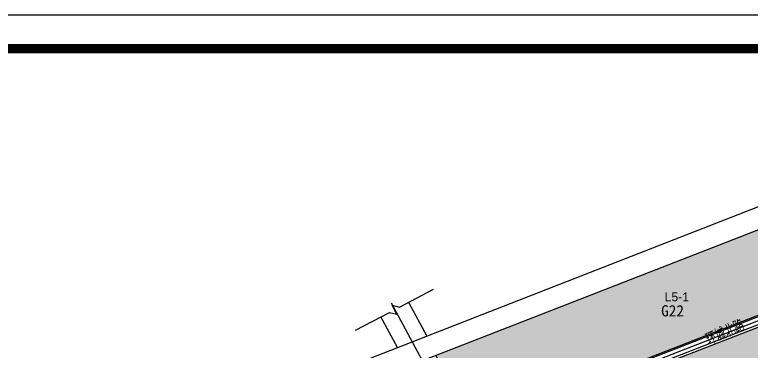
# Model space of a CAD drawing. Extents: x 2442 to 11417, y 1140 to 9206.
# Drawn here: x 8365 to 9545, y 8667 to 9206 of the extents above; entities that cross this region are included whole.
import ezdxf

# ---------------------------------------------------------------- set-up
doc = ezdxf.new("R2010")
doc.units = 0
doc.header["$LTSCALE"] = 1000
doc.header["$MEASUREMENT"] = 0
doc.linetypes.add('CENTER', pattern=[50.800000000000004, 31.75, -6.35, 6.35, -6.35])
doc.linetypes.add('CENTER2', pattern=[28.575000000000003, 19.05, -3.175, 3.175, -3.175])
for name, color, linetype in [('01-R2-R2二类居住', 2, 'Continuous'), ('08-G22-防护绿地', 104, 'Continuous'), ('14-z地块编号', 217, 'Continuous'), ('a-dlcenter', 1, 'CENTER'), ('DL-ZX', 1, 'Continuous'), ('road-name', 2, 'Continuous'), ('zxx', 2, 'CENTER'), ('用地性质代码', 7, 'Continuous'), ('道路', 7, 'Continuous'), ('道路红线', 12, 'Continuous')]:
    doc.layers.add(name, color=color, linetype=linetype)
doc.styles.get("Standard").update_dxf_attribs({"font": 'gbenor.shx', "bigfont": 'gbcbig.shx'})
doc.styles.add('xtx', font='')
doc.styles.get('xtx').set_extended_font_data('SimSun')

msp = doc.modelspace()

# ---------------------------------------------------------------- hatches: boundary and pattern name
at = {"layer": '01-R2-R2二类居住', "linetype": 'Continuous'}
msp.add_hatch(color=256, dxfattribs=at).paths.add_polyline_path([(9925.779911699366, 8503.346025828298, 0.1654696469047766), (10039.63979103101, 8544.640669810098), (10078.59631506947, 8575.879573104632, 0.4142135623731013), (10080.9146264166, 8596.965716244093), (10037.53821282745, 8651.058341799988), (9998.57817198347, 8708.90057997425), (9923.077918801324, 8830.723468827266, 0.3611939289308974), (9898.836915562439, 8838.830836288415), (9734.880960580327, 8775.14962253689), (9317.235548825318, 8612.934308422704), (9364.1543065525, 8492.135578678837)])
at = {"layer": '08-G22-防护绿地'}
msp.add_hatch(color=256, dxfattribs=at).paths.add_polyline_path([(9041.387769621375, 8661.234687500513), (9054.095532547874, 8637.617589019832, 0.06025490209022917), (9105.980598005663, 8564.011109464254, 0.3112264248715373), (9128.066738491298, 8558.770359585922), (9743.523914370602, 8797.816632570366), (9921.747496351158, 8867.039455376067), (9976.036846804882, 8888.12567777678), (9907.290024388574, 8998.197837263593)])

# ---------------------------------------------------------------- linework, layer by layer
at = {"layer": 'a-dlcenter', "color": 2, "linetype": 'CENTER2', "flags": 128}
msp.add_lwpolyline([(7161.682964888931, 7913.705562922251), (7520.357442365191, 8004.951000000025), (7527.312942365108, 8006.892000000003), (7901.063521123436, 8111.270077456302), (8030.873942365108, 8147.522000000002), (8182.716942365108, 8198.163000000004), (8313.099942365108, 8246.636000000002), (8439.985942365107, 8293.809000000005), (8559.40794236511, 8338.207000000002), (9093.811981286242, 8536.884849120732), (9738.85392800282, 8787.420545430132), (9917.500429958696, 8856.807632213624)], dxfattribs=at)
at = {"layer": 'DL-ZX', "color": 0}
msp.add_lwpolyline([(2441.528672713594, 9205.760137742089), (10646.55832251512, 9205.760137742089), (10646.55832251512, 2187.230568736437), (2441.528672713594, 2187.230568736437)], close=True, dxfattribs=at)
at = {"layer": 'DL-ZX', "color": 7, "const_width": 15}
msp.add_lwpolyline([(10616.09890074283, 9151.603718733415), (2485.33138872683, 9151.603718733415), (2485.33138872683, 2226.168721266091), (10616.09890074283, 2226.168721266091)], close=True, dxfattribs=at)
at = {"layer": 'zxx'}
msp.add_lwpolyline([(9093.876942365108, 8536.909000000005), (9093.876942364717, 8536.908999999858), (9048.332676020593, 8596.64706907018), (8968.465577707046, 8744.107717311976)], dxfattribs=at)
at = {"layer": '道路', "flags": 128}
for points in [[(10223.49728058169, 9121.248900403993), (8980.885389236351, 8637.69037571421), (8886.861329526982, 8601.101207434816), (8691.248366685864, 8524.722222327444), (8597.814979644769, 8488.242578169662), (8411.506372304872, 8415.512827414055), (8223.597067683982, 8345.652927403436), (8129.146242782987, 8312.822031060787), (7938.418457981257, 8251.06983556049), (7842.177941005353, 8222.173764537427), (7738.939666925265, 8192.835601866105), (7471.361957751916, 8122.372826171811), (7456.872058241675, 8153.716236643093), (7729.962851307133, 8225.63080439762), (7928.175692531218, 8283.49028830156), (8117.979907729483, 8344.93609280129), (8212.437082828497, 8377.769196458623), (8399.433778207655, 8447.297296447887), (8492.299195856564, 8483.541665873392), (8585.73317086774, 8520.023545692304), (8772.03146318229, 8592.76327664154), (8874.212820988329, 8632.660916428238), (8886.810993393306, 8637.69037571422), (10126.24571749199, 9121.248900403993)], [(8910.8779885094, 8700.946594440513), (8965.199922539767, 8729.427419248621), (8977.18617618479, 8726.448340270035), (8969.567007089148, 8740.980503708715), (8981.553260734174, 8738.001424730131), (9035.875194764541, 8766.482249538236)]]:
    msp.add_lwpolyline(points, dxfattribs=at)
for points in [[(9039.509844070197, 8660.503898655395), (9052.33430601943, 8636.669917602352, 0.0612244609312756), (9105.47435529128, 8561.591503643194, 0.3101671799934301), (9127.508598510884, 8556.408014587834), (9740.491907120066, 8794.493426648141), (9919.026338023501, 8863.836984542144), (10010.33819988759, 8716.501388567403)], [(9213.819064566436, 8440.814891250475), (9213.819064566436, 8440.814891250475, -0.3317984733759574), (9185.014730619338, 8448.794996650005), (9131.660676367079, 8517.570382785436, -0.5017287074449001), (9140.221986143919, 8548.472584384317), (9789.111565749452, 8800.504149962433), (9896.614290571457, 8842.258680921728, -0.3611939289308962), (9926.915544620066, 8832.124471595293), (10001.93817995605, 8711.072239572297)]]:
    msp.add_lwpolyline(points, format="xyb", dxfattribs=at)
at = {"layer": '道路红线', "flags": 128}
for points in [[(9054.095532548059, 8637.617589019485, 0.06025490208996575), (9105.980598005639, 8564.011109464254, 0.3112264248719429), (9128.066738491298, 8558.770359585922), (9743.523914370602, 8797.816632570366), (9921.747496351158, 8867.039455376067), (10013.6982078602, 8718.673048165447)], [(9998.578171983432, 8708.900579974254), (9923.077918801324, 8830.723468827266, 0.3611939289308974), (9898.836915562439, 8838.830836288415), (9734.880960580327, 8775.14962253689), (9143.33788229544, 8545.391690197042, 0.5017287074449123), (9136.916899962811, 8522.215038997881), (9190.910487767296, 8452.615270017955, 0.3317984733759908), (9213.953954924977, 8446.231185698329)]]:
    msp.add_lwpolyline(points, format="xyb", dxfattribs=at)
at = {"layer": '道路红线'}
for points in [[(8996.004639527366, 8745.578238681828), (9025.067770996291, 8691.565046743302)], [(8978.140459460272, 8673.256618640708), (8951.719381308774, 8722.35961247827)]]:
    msp.add_lwpolyline(points, dxfattribs=at)

# ---------------------------------------------------------------- texts
at = {"layer": '14-z地块编号', "linetype": 'Continuous', "insert": (9405.925816820494, 8761.258770749195), "char_height": 14, "width": 55.68540158630408, "attachment_point": 1, "style": 'xtx'}
msp.add_mtext('{\\fArial|b0|i0|c0|p32;L5-1}', dxfattribs=at)
at = {"layer": 'road-name', "color": 7, "insert": (9469.36796638887, 8694.22531659999), "char_height": 20, "width": 193.3333333333334, "attachment_point": 1, "rotation": 23.431709692534305}
msp.add_mtext('环城北路', dxfattribs=at)
at = {"layer": '用地性质代码', "insert": (9400.325651053456, 8741.052335921415), "char_height": 18, "width": 193.3333333333334, "attachment_point": 1}
msp.add_mtext('{\\fSimSun|b0|i0|c134|p54;G22}', dxfattribs=at)

doc.saveas('drawing.dxf')
